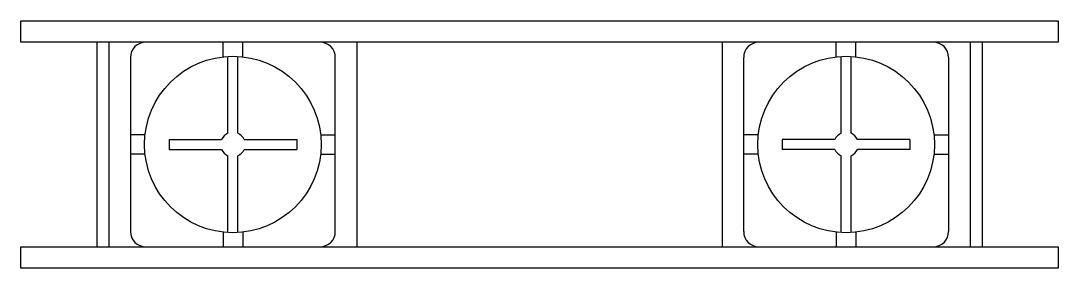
# Model space of a CAD drawing. Header units: millimetres. Extents: x 0 to 53.6, y 0 to 12.8.
import ezdxf

# ---------------------------------------------------------------- set-up
doc = ezdxf.new("R2010")
doc.units = ezdxf.units.MM

# ---------------------------------------------------------------- blocks, each defined once
blk = doc.blocks.new('DOMINO20A')
at = {"color": 8}
for p, q in [((-22.887, 11.7), (-22.887, 1.11)), ((-22.253, 11.7), (-22.253, 1.11)), ((-16.355, 10.942), (-16.355, 11.7)), ((-15.341, 10.942), (-15.341, 11.7)), ((-9.443, 11.7), (-9.443, 1.11)), ((9.443, 11.7), (9.443, 1.11)), ((9.443, 11.7), (9.443, 1.11)), ((15.341, 10.942), (15.341, 11.7)), ((16.355, 10.942), (16.355, 11.7)), ((22.253, 11.7), (22.253, 1.11)), ((22.887, 11.7), (22.887, 1.11)), ((-21.143, 10.907), (-21.143, 1.902)), ((-16.102, 6.986), (-16.102, 10.964)), ((-15.594, 6.986), (-15.594, 10.964)), ((-10.553, 1.902), (-10.553, 10.907)), ((10.553, 1.902), (10.553, 10.907)), ((15.594, 6.986), (15.594, 10.964)), ((16.102, 6.986), (16.102, 10.964)), ((21.143, 10.907), (21.143, 1.902)), ((-20.386, 6.912), (-21.143, 6.912)), ((-19.146, 6.659), (-16.429, 6.659)), ((-19.146, 6.659), (-19.146, 6.151)), ((-15.267, 6.659), (-12.551, 6.659)), ((-12.551, 6.659), (-12.551, 6.151)), ((-11.311, 6.912), (-10.553, 6.912)), ((11.311, 6.912), (10.553, 6.912)), ((12.551, 6.659), (12.551, 6.151)), ((15.267, 6.659), (12.551, 6.659)), ((19.146, 6.659), (16.429, 6.659)), ((19.146, 6.659), (19.146, 6.151)), ((20.386, 6.912), (21.143, 6.912)), ((-19.146, 6.151), (-16.429, 6.151)), ((-15.267, 6.151), (-12.551, 6.151)), ((15.267, 6.151), (12.551, 6.151)), ((19.146, 6.151), (16.429, 6.151)), ((-20.386, 5.898), (-21.143, 5.898)), ((-16.102, 1.846), (-16.102, 5.824)), ((-15.594, 1.846), (-15.594, 5.824)), ((-11.311, 5.898), (-10.553, 5.898)), ((11.311, 5.898), (10.553, 5.898)), ((15.594, 1.846), (15.594, 5.824)), ((16.102, 1.846), (16.102, 5.824)), ((20.386, 5.898), (21.143, 5.898)), ((-16.355, 1.867), (-16.355, 1.11)), ((-15.341, 1.867), (-15.341, 1.11)), ((15.341, 1.867), (15.341, 1.11)), ((16.355, 1.867), (16.355, 1.11))]:
    blk.add_line(p, q, dxfattribs=at)
for points in [[(26.812, 11.7), (-26.812, 11.7), (-26.812, 12.81), (26.812, 12.81)], [(5.363, 12.81), (26.812, 12.81), (26.812, 11.7), (5.363, 11.7)], [(26.812, 0), (-26.812, 0), (-26.812, 1.11), (26.812, 1.11)], [(5.363, 1.11), (26.812, 1.11), (26.812, 0), (26.812, 0)]]:
    blk.add_lwpolyline(points, dxfattribs=at)
for centre in [(-15.848, 6.405), (15.848, 6.405)]:
    blk.add_circle(centre, 4.566, dxfattribs=at)
for centre, radius, start, end in [((-20.351, 10.907), 0.793, 90, 180), ((-11.346, 10.907), 0.793, 0, 90), ((11.346, 10.907), 0.793, 90, 180), ((20.351, 10.907), 0.793, 0, 90), ((-15.848, 6.405), 0.634, 113.5782, 156.4218), ((-15.848, 6.405), 0.634, 23.5782, 66.4218), ((15.848, 6.405), 0.634, 113.5782, 156.4218), ((15.848, 6.405), 0.634, 23.5782, 66.4218), ((-15.848, 6.405), 0.634, 203.5782, 246.4218), ((-15.848, 6.405), 0.634, 293.5782, 336.4218), ((15.848, 6.405), 0.634, 203.5782, 246.4218), ((15.848, 6.405), 0.634, 293.5782, 336.4218), ((-20.351, 1.902), 0.793, 180, 270), ((-11.346, 1.902), 0.793, 270, 0), ((11.346, 1.902), 0.793, 180, 270), ((20.351, 1.902), 0.793, 270, 0)]:
    blk.add_arc(centre, radius, start, end, dxfattribs=at)

msp = doc.modelspace()

# ---------------------------------------------------------------- block references
msp.add_blockref('DOMINO20A', (26.8125, 0))

doc.saveas('drawing.dxf')
